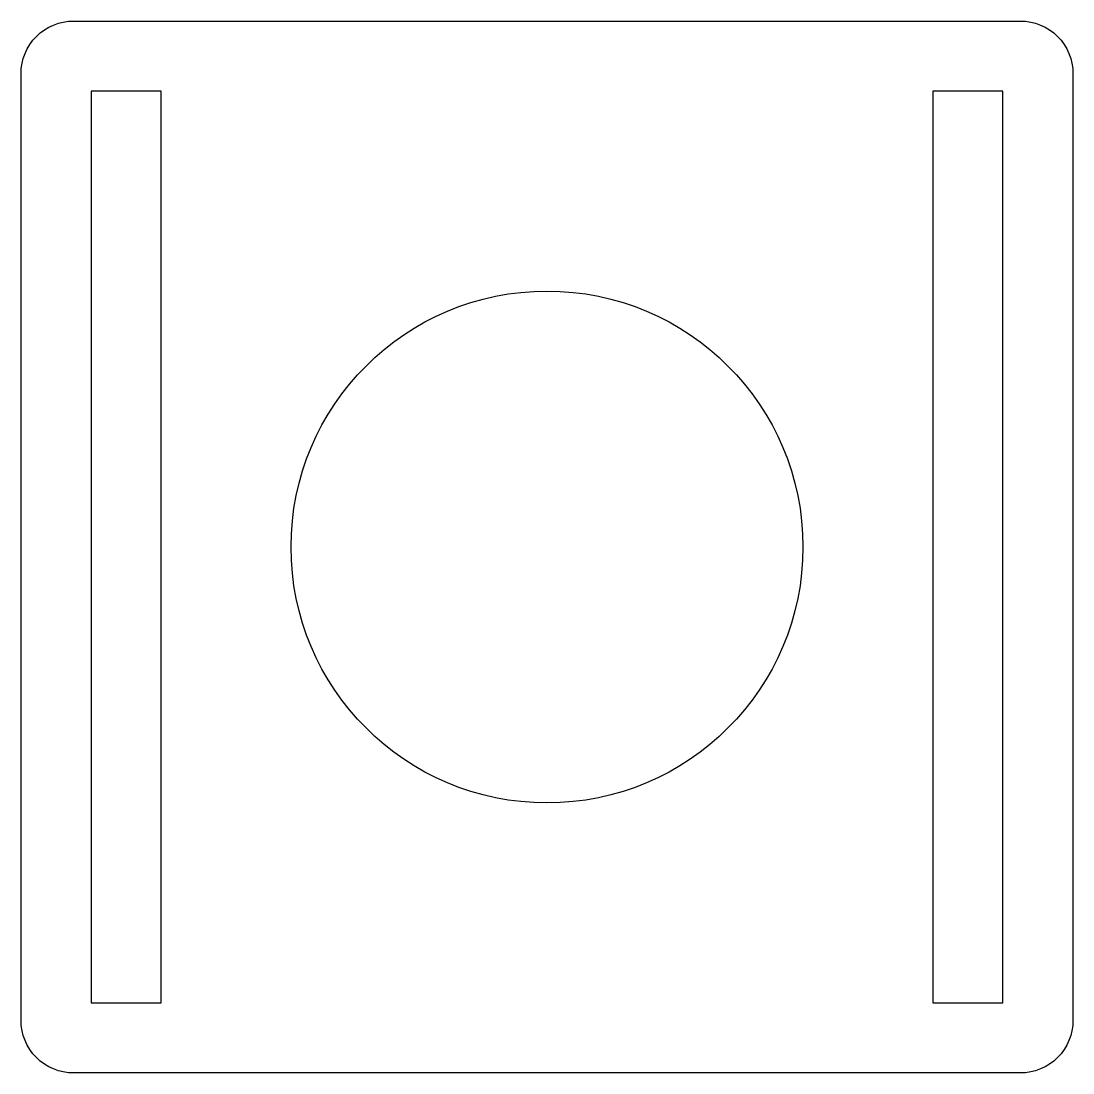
# Model space of a CAD drawing. Header units: millimetres. Extents: x -30 to 0, y -30 to 0.
import ezdxf

# ---------------------------------------------------------------- set-up
doc = ezdxf.new("R2010")
doc.units = ezdxf.units.MM
doc.layers.get('0').update_dxf_attribs({"linetype": 'CONTINUOUS'})

msp = doc.modelspace()

# ---------------------------------------------------------------- linework, layer by layer
msp.add_lwpolyline([(-30, -1.5, -0.414214), (-28.5, 0), (-1.5, 0, -0.414214), (0, -1.5), (0, -28.5, -0.414214), (-1.5, -30), (-28.5, -30, -0.414214), (-30, -28.5)], format="xyb", close=True)
for points in [[(-26, -2), (-28, -2), (-28, -28), (-26, -28)], [(-4, -28), (-2, -28), (-2, -2), (-4, -2)]]:
    msp.add_lwpolyline(points, close=True)
msp.add_circle((-15, -15), 7.3)

doc.saveas('drawing.dxf')
